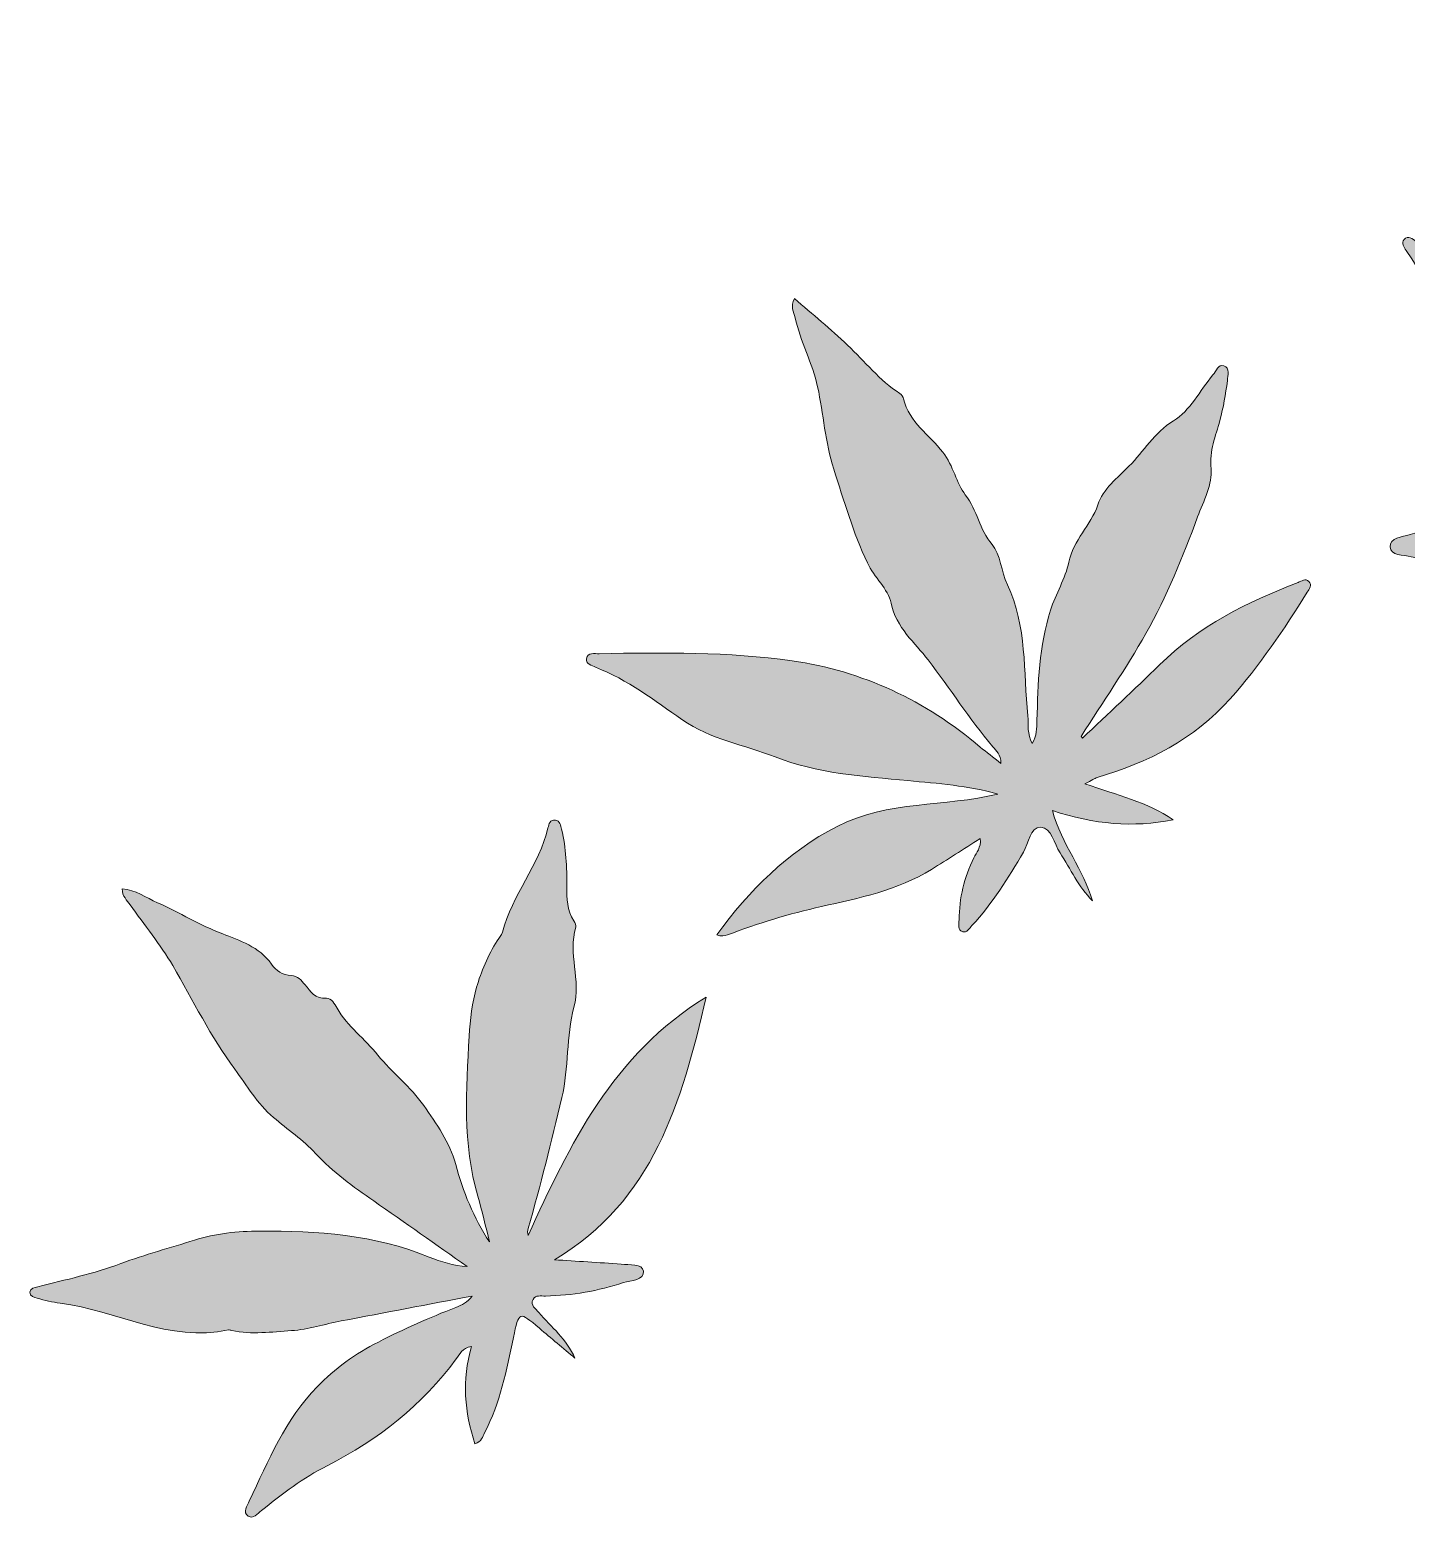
# Model space of a CAD drawing. Extents: x 432 to 1568, y -1563 to -437.
# Drawn here: x 492.8 to 898.6, y -875.9 to -436.8 of the extents above; entities that cross this region are included whole.
import ezdxf

# ---------------------------------------------------------------- set-up
doc = ezdxf.new("R2010")
doc.units = 0
doc.header["$MEASUREMENT"] = 0
doc.layers.add('katman 1', color=7, linetype='Continuous')

# ---------------------------------------------------------------- blocks, each defined once
blk = doc.blocks.new('block 2')
at = {"layer": 'katman 1', "true_color": 0x0a9800}
h = blk.add_hatch(color=94, dxfattribs=at)
h.dxf.hatch_style = 2
edge = h.paths.add_edge_path()
edge.add_spline(control_points=[(1004.9, -436.83), (1006, -442.9), (1008.35, -448.7), (1009.54, -454.63), (1010.82, -461.01), (1013.95, -466.68), (1015.18, -473.17), (1016.21, -478.63), (1014.99, -485.22), (1019.13, -490.12), (1019.41, -490.46), (1019.59, -491.13), (1019.47, -491.54), (1017.54, -498.37), (1020.35, -505.14), (1020.05, -512.06), (1019.81, -517.76), (1018.49, -523.47), (1018.56, -529.32), (1018.76, -544.18), (1013.52, -557.97), (1006.88, -571.18), (1004.44, -576.04), (1002.33, -581.06), (1000.06, -586.01), (1000.42, -586.22), (1000.77, -586.42), (1001.13, -586.63), (1003.34, -583.3), (1005.64, -580.03), (1007.73, -576.63), (1011.84, -569.94), (1016.1, -563.27), (1021.66, -557.77), (1031.18, -548.36), (1041.22, -539.21), (1053.37, -533.5), (1062.68, -529.13), (1072.42, -525.39), (1082.71, -523.23), (1088.8, -521.95), (1094.86, -519.8), (1100.55, -516.95), (1102.24, -516.1), (1104.02, -515), (1106.49, -515.83), (1105.45, -518.82), (1103.43, -520.76), (1101.57, -522.84), (1096.37, -528.65), (1090.33, -533.78), (1086.85, -540.99), (1086.64, -541.43), (1086.32, -541.87), (1085.93, -542.15), (1077.44, -548.29), (1070.3, -555.98), (1061.91, -562.37), (1046.2, -574.33), (1029.11, -583.52), (1011.59, -592.19), (1011.16, -592.4), (1010.72, -592.58), (1010.89, -593.75), (1017.66, -591.56), (1024.41, -589.36), (1031.18, -587.2), (1051.27, -580.79), (1071.72, -580.1), (1092.4, -583.37), (1093.59, -583.56), (1095.53, -583.1), (1095.69, -584.86), (1095.82, -586.36), (1094.02, -586.73), (1092.89, -587.32), (1079.65, -594.31), (1066.3, -601.31), (1051.81, -605.1), (1039.81, -608.24), (1027.41, -607.7), (1015.25, -604.62), (1013.44, -604.16), (1010.82, -602.49), (1009.82, -604.33), (1008.8, -606.23), (1011.64, -607.49), (1013.04, -608.74), (1016.93, -612.19), (1020.28, -616.11), (1023.26, -620.33), (1024.35, -621.88), (1026.37, -623.8), (1024.77, -625.59), (1023.33, -627.2), (1021.41, -625.26), (1019.86, -624.48), (1012.96, -621.01), (1006.8, -616.52), (1001.26, -611.14), (999.91, -609.83), (998.76, -607.12), (996.64, -608), (994.35, -608.96), (995.28, -611.82), (995.11, -613.89), (994.6, -620.16), (994.18, -626.42), (992.58, -632.67), (992.58, -626.55), (992.75, -620.42), (992.54, -614.31), (992.28, -607.04), (991.77, -606.86), (985.84, -610.61), (977.67, -615.79), (969.39, -620.76), (960.19, -623.97), (958.85, -624.43), (957.18, -625.62), (956, -624.31), (954.54, -622.69), (956.22, -621.22), (957.09, -619.93), (960.39, -615.07), (964.43, -610.89), (969.07, -607.29), (970.35, -606.3), (972.04, -605.7), (972.58, -603.79), (970.83, -602.42), (968.76, -602.99), (966.86, -602.92), (957.38, -602.59), (947.89, -602.19), (938.41, -602.15), (933.87, -602.13), (929.89, -599.98), (926.16, -598.39), (917.69, -594.79), (908.72, -594.32), (900.05, -592.15), (897.74, -591.57), (893.95, -591.89), (893.79, -589.27), (893.63, -586.59), (897.41, -586.3), (899.69, -585.65), (907.19, -583.49), (914.7, -581.22), (922.35, -579.7), (938.2, -576.54), (953, -580.93), (967.45, -586.97), (972.63, -589.13), (977.75, -591.45), (983.69, -594.05), (983.08, -592.82), (983, -592.32), (982.71, -592.11), (969.12, -581.92), (955.41, -571.9), (941.97, -561.52), (937.33, -557.93), (932.7, -554.05), (929.68, -548.86), (928.08, -546.12), (925.26, -544.93), (923.27, -542.68), (912.54, -530.56), (907.79, -514.87), (898.54, -501.89), (897.88, -500.97), (897.1, -499.65), (897.94, -498.67), (899.12, -497.31), (900.47, -498.53), (901.47, -499.21), (914.42, -507.99), (929.12, -513.88), (941.8, -522.99), (951.79, -530.17), (962.26, -537.26), (969.2, -547.76), (975.77, -557.73), (982.38, -567.76), (986.72, -579.02), (987.54, -581.15), (988.67, -583.15), (990.73, -584.97), (989.99, -579.01), (989.29, -573.04), (988.5, -567.09), (987.18, -557.19), (984.66, -547.28), (984.84, -537.41), (984.96, -530.28), (983.76, -523.28), (984.05, -516.09), (984.51, -504.86), (989.2, -494.72), (989.94, -483.82), (990.51, -475.53), (995.68, -468.9), (997.2, -461.07), (998.78, -452.91), (999.65, -444.6), (1002.9, -436.83), (1003.57, -436.83), (1004.24, -436.83), (1004.9, -436.83)], knot_values=[0, 0, 0, 0, 1, 1, 1, 2, 2, 2, 3, 3, 3, 4, 4, 4, 5, 5, 5, 6, 6, 6, 7, 7, 7, 8, 8, 8, 9, 9, 9, 10, 10, 10, 11, 11, 11, 12, 12, 12, 13, 13, 13, 14, 14, 14, 15, 15, 15, 16, 16, 16, 17, 17, 17, 18, 18, 18, 19, 19, 19, 20, 20, 20, 21, 21, 21, 22, 22, 22, 23, 23, 23, 24, 24, 24, 25, 25, 25, 26, 26, 26, 27, 27, 27, 28, 28, 28, 29, 29, 29, 30, 30, 30, 31, 31, 31, 32, 32, 32, 33, 33, 33, 34, 34, 34, 35, 35, 35, 36, 36, 36, 37, 37, 37, 38, 38, 38, 39, 39, 39, 40, 40, 40, 41, 41, 41, 42, 42, 42, 43, 43, 43, 44, 44, 44, 45, 45, 45, 46, 46, 46, 47, 47, 47, 48, 48, 48, 49, 49, 49, 50, 50, 50, 51, 51, 51, 52, 52, 52, 53, 53, 53, 54, 54, 54, 55, 55, 55, 56, 56, 56, 57, 57, 57, 58, 58, 58, 59, 59, 59, 60, 60, 60, 61, 61, 61, 62, 62, 62, 63, 63, 63, 64, 64, 64, 65, 65, 65, 66, 66, 66, 67, 67, 67, 68, 68, 68, 69, 69, 69, 70, 70, 70, 70], degree=3, periodic=1)
h = blk.add_hatch(color=94, dxfattribs=at)
h.dxf.hatch_style = 2
edge = h.paths.add_edge_path()
edge.add_spline(control_points=[(803.13, -645.67), (810.7, -638.47), (818.36, -631.36), (825.83, -624.04), (837.48, -612.62), (851.63, -605.48), (866.66, -599.78), (867.67, -599.39), (868.88, -598.42), (869.89, -599.46), (870.91, -600.52), (870, -601.68), (869.4, -602.62), (862.53, -613.59), (855.36, -624.27), (846.68, -634.02), (835.95, -646.06), (822.44, -652.76), (807.45, -657.29), (806.68, -657.52), (805.99, -658.02), (803.86, -659.11), (813.36, -662.49), (822.21, -664.49), (829.82, -669.7), (818.08, -672.09), (806.54, -671.08), (794.24, -666.99), (797.11, -677.11), (803.45, -684.49), (806.04, -693.57), (801.95, -689.47), (799.6, -684.22), (796.51, -679.46), (794.75, -676.75), (794.07, -672), (790.8, -671.93), (787.65, -671.87), (787.25, -676.62), (785.7, -679.26), (781.23, -686.89), (776.62, -694.4), (770.54, -700.9), (769.77, -701.72), (769.04, -703.11), (767.8, -702.72), (766.13, -702.2), (766.73, -700.47), (766.74, -699.25), (766.78, -692.82), (768.25, -686.72), (771.09, -680.94), (771.86, -679.36), (773.25, -677.98), (772.99, -675.25), (768, -678.44), (763.28, -681.42), (758.6, -684.33), (748.58, -690.58), (737.25, -692.76), (726.16, -695.29), (716.69, -697.44), (707.52, -700.2), (698.5, -703.67), (697.63, -704.01), (696.67, -704.11), (695.28, -703.68), (704.92, -690.54), (716, -679.28), (730.81, -671.67), (745.79, -663.98), (762.48, -665.99), (778.16, -662.13), (769.42, -659.67), (760.51, -659.02), (751.67, -658.17), (738.39, -656.9), (724.72, -656.04), (712.54, -651.2), (703.48, -647.59), (693.57, -646.15), (685.05, -640.18), (677.02, -634.55), (668.96, -628.42), (659.58, -624.75), (658.42, -624.3), (656.6, -623.69), (656.87, -622.22), (657.21, -620.33), (659.26, -620.78), (660.65, -620.76), (679.64, -620.42), (698.73, -620.19), (717.49, -622.85), (738.22, -625.79), (756.87, -634.59), (772.99, -648.27), (774.83, -649.83), (776.78, -651.27), (779.09, -653.08), (779.02, -650.5), (777.66, -649.38), (776.65, -648.18), (769.82, -640.03), (764.11, -631.01), (757.62, -622.59), (753.75, -617.57), (748.23, -613.1), (746.7, -605.84), (745.82, -601.64), (741.73, -598.27), (739.7, -593.98), (735.47, -585.04), (732.82, -575.62), (729.79, -566.31), (727.23, -558.42), (726.79, -550.09), (725.03, -542.09), (723.52, -535.2), (719.98, -528.73), (718.37, -521.73), (717.98, -520.02), (716.92, -518.35), (718.22, -516.06), (723.52, -520.69), (728.86, -525.06), (733.85, -529.79), (738.93, -534.6), (743.3, -540.17), (749.24, -544.06), (749.76, -544.4), (750.25, -545.06), (750.38, -545.65), (751.94, -552.5), (758.01, -556.33), (761.94, -561.36), (765.16, -565.49), (765.87, -570.39), (768.58, -573.93), (772.08, -578.48), (772.74, -584.15), (776.47, -588.55), (779.04, -591.58), (779.1, -596.5), (780.97, -600.41), (786.83, -612.65), (785.66, -626.08), (787, -639.08), (787.27, -641.67), (786.69, -644.4), (788.31, -647.24), (789.7, -644.95), (789.66, -642.69), (789.71, -640.47), (789.94, -629.49), (790.35, -618.5), (793.68, -607.92), (795.2, -603.1), (798.12, -598.64), (799.1, -593.75), (800.42, -587.21), (805.59, -582.98), (807.64, -576.88), (809.18, -572.27), (813.48, -568.8), (816.83, -565.48), (821.22, -561.15), (824.2, -555.61), (829.94, -552.12), (834.77, -549.19), (837.72, -543.17), (841.58, -538.59), (842.5, -537.5), (843.22, -535.36), (844.76, -535.85), (846.71, -536.48), (846.02, -538.75), (845.83, -540.27), (845.32, -544.22), (844.67, -548.14), (843.64, -552.03), (842.41, -556.64), (840.44, -560.83), (841.05, -566.28), (841.52, -570.55), (838.79, -575.83), (837.07, -580.42), (832.69, -592.16), (828.04, -603.89), (821.83, -614.79), (815.93, -625.17), (809.14, -635.04), (802.74, -645.13), (802.87, -645.31), (803, -645.49), (803.13, -645.67)], knot_values=[0, 0, 0, 0, 1, 1, 1, 2, 2, 2, 3, 3, 3, 4, 4, 4, 5, 5, 5, 6, 6, 6, 7, 7, 7, 8, 8, 8, 9, 9, 9, 10, 10, 10, 11, 11, 11, 12, 12, 12, 13, 13, 13, 14, 14, 14, 15, 15, 15, 16, 16, 16, 17, 17, 17, 18, 18, 18, 19, 19, 19, 20, 20, 20, 21, 21, 21, 22, 22, 22, 23, 23, 23, 24, 24, 24, 25, 25, 25, 26, 26, 26, 27, 27, 27, 28, 28, 28, 29, 29, 29, 30, 30, 30, 31, 31, 31, 32, 32, 32, 33, 33, 33, 34, 34, 34, 35, 35, 35, 36, 36, 36, 37, 37, 37, 38, 38, 38, 39, 39, 39, 40, 40, 40, 41, 41, 41, 42, 42, 42, 43, 43, 43, 44, 44, 44, 45, 45, 45, 46, 46, 46, 47, 47, 47, 48, 48, 48, 49, 49, 49, 50, 50, 50, 51, 51, 51, 52, 52, 52, 53, 53, 53, 54, 54, 54, 55, 55, 55, 56, 56, 56, 57, 57, 57, 58, 58, 58, 59, 59, 59, 60, 60, 60, 61, 61, 61, 62, 62, 62, 63, 63, 63, 64, 64, 64, 65, 65, 65, 65], degree=3, periodic=1)
h = blk.add_hatch(color=94, dxfattribs=at)
h.dxf.hatch_style = 2
edge = h.paths.add_edge_path()
edge.add_spline(control_points=[(647.42, -799.42), (653.99, -799.85), (660.56, -800.2), (667.12, -800.75), (669.5, -800.95), (673.4, -800.5), (673.68, -802.79), (674.01, -805.59), (670.02, -805.39), (667.83, -806.12), (660.38, -808.64), (652.67, -809.94), (644.79, -810.12), (643.5, -810.14), (641.86, -809.72), (641.14, -811.12), (640.28, -812.81), (641.87, -813.85), (642.8, -814.93), (646.52, -819.25), (651.06, -822.87), (653.5, -828.42), (650, -825.48), (646.48, -822.57), (643.01, -819.61), (637.03, -814.51), (636.96, -814.54), (635.34, -822.35), (633.35, -831.97), (631.47, -841.64), (626.82, -850.46), (626.22, -851.58), (625.99, -853.05), (623.99, -853.65), (621.01, -844.33), (620, -834.99), (623.01, -824.99), (620.19, -825.46), (619.51, -827.29), (618.52, -828.62), (608.39, -842.24), (595.52, -852.53), (580.43, -860.15), (573.41, -863.71), (567.14, -868.4), (561.07, -873.38), (559.94, -874.31), (558.56, -875.9), (557.19, -874.99), (555.37, -873.78), (556.85, -871.94), (557.49, -870.56), (563.02, -858.64), (568.24, -846.43), (577.49, -836.85), (582.66, -831.5), (588.78, -827.1), (595.55, -823.67), (602.99, -819.91), (610.54, -816.44), (618.35, -813.5), (620.13, -812.82), (621.84, -811.95), (623.2, -810.12), (610.34, -812.56), (597.47, -814.98), (584.61, -817.45), (579.71, -818.39), (574.86, -819.98), (569.92, -820.3), (564.09, -820.68), (558.19, -821.52), (552.33, -820.28), (552, -820.22), (551.65, -820.02), (551.36, -820.09), (533.79, -823.96), (518.36, -814.34), (501.74, -812.21), (499.44, -811.92), (497.16, -811.34), (494.92, -810.74), (494.04, -810.5), (492.77, -810.22), (492.83, -808.98), (492.89, -807.73), (494.17, -807.68), (495.1, -807.43), (503.3, -805.25), (511.62, -803.56), (519.6, -800.56), (526.73, -797.88), (534.11, -795.91), (541.36, -793.62), (547.43, -791.69), (554.1, -790.98), (560.5, -790.96), (577.53, -790.89), (594.47, -792), (610.53, -798.63), (614.02, -800.07), (617.67, -801.1), (621.73, -801.45), (612.55, -794.98), (603.39, -788.49), (594.17, -782.08), (588.09, -777.85), (582.11, -773.61), (577.03, -768.09), (573.35, -764.11), (568.74, -760.99), (564.6, -757.46), (559.78, -753.34), (556.79, -748.09), (553.22, -743.26), (546.14, -733.69), (540.89, -722.94), (534.9, -712.67), (531.3, -706.5), (526.56, -700.72), (522.35, -694.76), (521.42, -693.44), (520.05, -692.31), (519.97, -690.07), (523.98, -690.34), (527.07, -692.69), (530.44, -694.18), (536.92, -697.05), (542.91, -700.79), (549.65, -703.37), (554.44, -705.2), (560.5, -707.19), (564.02, -712.23), (565.35, -714.13), (567.26, -715.55), (569.86, -715.64), (571.69, -715.7), (572.85, -717.01), (573.89, -718.32), (575.54, -720.39), (576.89, -722.61), (580.21, -722.32), (581.72, -722.19), (582.6, -724.01), (583.34, -725.29), (586.46, -730.65), (591.55, -734.31), (595.39, -739.09), (599.54, -744.25), (605.08, -748.41), (608.93, -753.95), (612.68, -759.36), (616.53, -764.66), (618.34, -771.32), (620.5, -779.31), (623.57, -787.06), (628.32, -794.18), (627.17, -789.67), (626.15, -785.12), (624.85, -780.66), (620.31, -765.14), (621.43, -749.28), (622.3, -733.5), (622.56, -728.67), (623.27, -723.44), (624.51, -719.08), (625.76, -714.63), (627.82, -709.63), (630.59, -705.38), (631.13, -704.55), (631.86, -703.75), (632.1, -702.83), (634.94, -691.86), (642.96, -683.15), (645.54, -672.07), (645.8, -670.97), (646.18, -669.61), (647.71, -669.82), (649.12, -670.01), (649.29, -671.43), (649.55, -672.52), (650.9, -678.06), (651.1, -683.72), (651.12, -689.39), (651.13, -692.9), (651.04, -696.42), (653.15, -699.52), (653.5, -700.05), (653.89, -700.86), (653.73, -701.38), (651.39, -709.16), (655.36, -716.95), (653.2, -724.96), (650.88, -733.58), (651.69, -742.79), (649.62, -751.63), (646.58, -764.58), (643.34, -777.46), (639.7, -790.25), (639.53, -790.84), (639.46, -791.45), (639.69, -792.25), (651.99, -765.42), (664.6, -738.9), (692.18, -721.96), (684.93, -753.01), (676.69, -782.03), (647.42, -799.42)], knot_values=[0, 0, 0, 0, 1, 1, 1, 2, 2, 2, 3, 3, 3, 4, 4, 4, 5, 5, 5, 6, 6, 6, 7, 7, 7, 8, 8, 8, 9, 9, 9, 10, 10, 10, 11, 11, 11, 12, 12, 12, 13, 13, 13, 14, 14, 14, 15, 15, 15, 16, 16, 16, 17, 17, 17, 18, 18, 18, 19, 19, 19, 20, 20, 20, 21, 21, 21, 22, 22, 22, 23, 23, 23, 24, 24, 24, 25, 25, 25, 26, 26, 26, 27, 27, 27, 28, 28, 28, 29, 29, 29, 30, 30, 30, 31, 31, 31, 32, 32, 32, 33, 33, 33, 34, 34, 34, 35, 35, 35, 36, 36, 36, 37, 37, 37, 38, 38, 38, 39, 39, 39, 40, 40, 40, 41, 41, 41, 42, 42, 42, 43, 43, 43, 44, 44, 44, 45, 45, 45, 46, 46, 46, 47, 47, 47, 48, 48, 48, 49, 49, 49, 50, 50, 50, 51, 51, 51, 52, 52, 52, 53, 53, 53, 54, 54, 54, 55, 55, 55, 56, 56, 56, 57, 57, 57, 58, 58, 58, 59, 59, 59, 60, 60, 60, 61, 61, 61, 62, 62, 62, 63, 63, 63, 64, 64, 64, 65, 65, 65, 66, 66, 66, 67, 67, 67, 68, 68, 68, 69, 69, 69, 69], degree=3, periodic=1)
at = {"layer": 'katman 1', "lineweight": 0}
for points, knots in [([(1004.9, -436.83), (1006, -442.9), (1008.35, -448.7), (1009.54, -454.63), (1010.82, -461.01), (1013.95, -466.68), (1015.18, -473.17), (1016.21, -478.63), (1014.99, -485.22), (1019.13, -490.12), (1019.41, -490.46), (1019.59, -491.13), (1019.47, -491.54), (1017.54, -498.37), (1020.35, -505.14), (1020.05, -512.06), (1019.81, -517.76), (1018.49, -523.47), (1018.56, -529.32), (1018.76, -544.18), (1013.52, -557.97), (1006.88, -571.18), (1004.44, -576.04), (1002.33, -581.06), (1000.06, -586.01), (1000.42, -586.22), (1000.77, -586.42), (1001.13, -586.63), (1003.34, -583.3), (1005.64, -580.03), (1007.73, -576.63), (1011.84, -569.94), (1016.1, -563.27), (1021.66, -557.77), (1031.18, -548.36), (1041.22, -539.21), (1053.37, -533.5), (1062.68, -529.13), (1072.42, -525.39), (1082.71, -523.23), (1088.8, -521.95), (1094.86, -519.8), (1100.55, -516.95), (1102.24, -516.1), (1104.02, -515), (1106.49, -515.83), (1105.45, -518.82), (1103.43, -520.76), (1101.57, -522.84), (1096.37, -528.65), (1090.33, -533.78), (1086.85, -540.99), (1086.64, -541.43), (1086.32, -541.87), (1085.93, -542.15), (1077.44, -548.29), (1070.3, -555.98), (1061.91, -562.37), (1046.2, -574.33), (1029.11, -583.52), (1011.59, -592.19), (1011.16, -592.4), (1010.72, -592.58), (1010.89, -593.75), (1017.66, -591.56), (1024.41, -589.36), (1031.18, -587.2), (1051.27, -580.79), (1071.72, -580.1), (1092.4, -583.37), (1093.59, -583.56), (1095.53, -583.1), (1095.69, -584.86), (1095.82, -586.36), (1094.02, -586.73), (1092.89, -587.32), (1079.65, -594.31), (1066.3, -601.31), (1051.81, -605.1), (1039.81, -608.24), (1027.41, -607.7), (1015.25, -604.62), (1013.44, -604.16), (1010.82, -602.49), (1009.82, -604.33), (1008.8, -606.23), (1011.64, -607.49), (1013.04, -608.74), (1016.93, -612.19), (1020.28, -616.11), (1023.26, -620.33), (1024.35, -621.88), (1026.37, -623.8), (1024.77, -625.59), (1023.33, -627.2), (1021.41, -625.26), (1019.86, -624.48), (1012.96, -621.01), (1006.8, -616.52), (1001.26, -611.14), (999.91, -609.83), (998.76, -607.12), (996.64, -608), (994.35, -608.96), (995.28, -611.82), (995.11, -613.89), (994.6, -620.16), (994.18, -626.42), (992.58, -632.67), (992.58, -626.55), (992.75, -620.42), (992.54, -614.31), (992.28, -607.04), (991.77, -606.86), (985.84, -610.61), (977.67, -615.79), (969.39, -620.76), (960.19, -623.97), (958.85, -624.43), (957.18, -625.62), (956, -624.31), (954.54, -622.69), (956.22, -621.22), (957.09, -619.93), (960.39, -615.07), (964.43, -610.89), (969.07, -607.29), (970.35, -606.3), (972.04, -605.7), (972.58, -603.79), (970.83, -602.42), (968.76, -602.99), (966.86, -602.92), (957.38, -602.59), (947.89, -602.19), (938.41, -602.15), (933.87, -602.13), (929.89, -599.98), (926.16, -598.39), (917.69, -594.79), (908.72, -594.32), (900.05, -592.15), (897.74, -591.57), (893.95, -591.89), (893.79, -589.27), (893.63, -586.59), (897.41, -586.3), (899.69, -585.65), (907.19, -583.49), (914.7, -581.22), (922.35, -579.7), (938.2, -576.54), (953, -580.93), (967.45, -586.97), (972.63, -589.13), (977.75, -591.45), (983.69, -594.05), (983.08, -592.82), (983, -592.32), (982.71, -592.11), (969.12, -581.92), (955.41, -571.9), (941.97, -561.52), (937.33, -557.93), (932.7, -554.05), (929.68, -548.86), (928.08, -546.12), (925.26, -544.93), (923.27, -542.68), (912.54, -530.56), (907.79, -514.87), (898.54, -501.89), (897.88, -500.97), (897.1, -499.65), (897.94, -498.67), (899.12, -497.31), (900.47, -498.53), (901.47, -499.21), (914.42, -507.99), (929.12, -513.88), (941.8, -522.99), (951.79, -530.17), (962.26, -537.26), (969.2, -547.76), (975.77, -557.73), (982.38, -567.76), (986.72, -579.02), (987.54, -581.15), (988.67, -583.15), (990.73, -584.97), (989.99, -579.01), (989.29, -573.04), (988.5, -567.09), (987.18, -557.19), (984.66, -547.28), (984.84, -537.41), (984.96, -530.28), (983.76, -523.28), (984.05, -516.09), (984.51, -504.86), (989.2, -494.72), (989.94, -483.82), (990.51, -475.53), (995.68, -468.9), (997.2, -461.07), (998.78, -452.91), (999.65, -444.6), (1002.9, -436.83), (1003.57, -436.83), (1004.24, -436.83), (1004.9, -436.83)], [0, 0, 0, 0, 1, 1, 1, 2, 2, 2, 3, 3, 3, 4, 4, 4, 5, 5, 5, 6, 6, 6, 7, 7, 7, 8, 8, 8, 9, 9, 9, 10, 10, 10, 11, 11, 11, 12, 12, 12, 13, 13, 13, 14, 14, 14, 15, 15, 15, 16, 16, 16, 17, 17, 17, 18, 18, 18, 19, 19, 19, 20, 20, 20, 21, 21, 21, 22, 22, 22, 23, 23, 23, 24, 24, 24, 25, 25, 25, 26, 26, 26, 27, 27, 27, 28, 28, 28, 29, 29, 29, 30, 30, 30, 31, 31, 31, 32, 32, 32, 33, 33, 33, 34, 34, 34, 35, 35, 35, 36, 36, 36, 37, 37, 37, 38, 38, 38, 39, 39, 39, 40, 40, 40, 41, 41, 41, 42, 42, 42, 43, 43, 43, 44, 44, 44, 45, 45, 45, 46, 46, 46, 47, 47, 47, 48, 48, 48, 49, 49, 49, 50, 50, 50, 51, 51, 51, 52, 52, 52, 53, 53, 53, 54, 54, 54, 55, 55, 55, 56, 56, 56, 57, 57, 57, 58, 58, 58, 59, 59, 59, 60, 60, 60, 61, 61, 61, 62, 62, 62, 63, 63, 63, 64, 64, 64, 65, 65, 65, 66, 66, 66, 67, 67, 67, 68, 68, 68, 69, 69, 69, 70, 70, 70, 70]), ([(803.13, -645.67), (810.7, -638.47), (818.36, -631.36), (825.83, -624.04), (837.48, -612.62), (851.63, -605.48), (866.66, -599.78), (867.67, -599.39), (868.88, -598.42), (869.89, -599.46), (870.91, -600.52), (870, -601.68), (869.4, -602.62), (862.53, -613.59), (855.36, -624.27), (846.68, -634.02), (835.95, -646.06), (822.44, -652.76), (807.45, -657.29), (806.68, -657.52), (805.99, -658.02), (803.86, -659.11), (813.36, -662.49), (822.21, -664.49), (829.82, -669.7), (818.08, -672.09), (806.54, -671.08), (794.24, -666.99), (797.11, -677.11), (803.45, -684.49), (806.04, -693.57), (801.95, -689.47), (799.6, -684.22), (796.51, -679.46), (794.75, -676.75), (794.07, -672), (790.8, -671.93), (787.65, -671.87), (787.25, -676.62), (785.7, -679.26), (781.23, -686.89), (776.62, -694.4), (770.54, -700.9), (769.77, -701.72), (769.04, -703.11), (767.8, -702.72), (766.13, -702.2), (766.73, -700.47), (766.74, -699.25), (766.78, -692.82), (768.25, -686.72), (771.09, -680.94), (771.86, -679.36), (773.25, -677.98), (772.99, -675.25), (768, -678.44), (763.28, -681.42), (758.6, -684.33), (748.58, -690.58), (737.25, -692.76), (726.16, -695.29), (716.69, -697.44), (707.52, -700.2), (698.5, -703.67), (697.63, -704.01), (696.67, -704.11), (695.28, -703.68), (704.92, -690.54), (716, -679.28), (730.81, -671.67), (745.79, -663.98), (762.48, -665.99), (778.16, -662.13), (769.42, -659.67), (760.51, -659.02), (751.67, -658.17), (738.39, -656.9), (724.72, -656.04), (712.54, -651.2), (703.48, -647.59), (693.57, -646.15), (685.05, -640.18), (677.02, -634.55), (668.96, -628.42), (659.58, -624.75), (658.42, -624.3), (656.6, -623.69), (656.87, -622.22), (657.21, -620.33), (659.26, -620.78), (660.65, -620.76), (679.64, -620.42), (698.73, -620.19), (717.49, -622.85), (738.22, -625.79), (756.87, -634.59), (772.99, -648.27), (774.83, -649.83), (776.78, -651.27), (779.09, -653.08), (779.02, -650.5), (777.66, -649.38), (776.65, -648.18), (769.82, -640.03), (764.11, -631.01), (757.62, -622.59), (753.75, -617.57), (748.23, -613.1), (746.7, -605.84), (745.82, -601.64), (741.73, -598.27), (739.7, -593.98), (735.47, -585.04), (732.82, -575.62), (729.79, -566.31), (727.23, -558.42), (726.79, -550.09), (725.03, -542.09), (723.52, -535.2), (719.98, -528.73), (718.37, -521.73), (717.98, -520.02), (716.92, -518.35), (718.22, -516.06), (723.52, -520.69), (728.86, -525.06), (733.85, -529.79), (738.93, -534.6), (743.3, -540.17), (749.24, -544.06), (749.76, -544.4), (750.25, -545.06), (750.38, -545.65), (751.94, -552.5), (758.01, -556.33), (761.94, -561.36), (765.16, -565.49), (765.87, -570.39), (768.58, -573.93), (772.08, -578.48), (772.74, -584.15), (776.47, -588.55), (779.04, -591.58), (779.1, -596.5), (780.97, -600.41), (786.83, -612.65), (785.66, -626.08), (787, -639.08), (787.27, -641.67), (786.69, -644.4), (788.31, -647.24), (789.7, -644.95), (789.66, -642.69), (789.71, -640.47), (789.94, -629.49), (790.35, -618.5), (793.68, -607.92), (795.2, -603.1), (798.12, -598.64), (799.1, -593.75), (800.42, -587.21), (805.59, -582.98), (807.64, -576.88), (809.18, -572.27), (813.48, -568.8), (816.83, -565.48), (821.22, -561.15), (824.2, -555.61), (829.94, -552.12), (834.77, -549.19), (837.72, -543.17), (841.58, -538.59), (842.5, -537.5), (843.22, -535.36), (844.76, -535.85), (846.71, -536.48), (846.02, -538.75), (845.83, -540.27), (845.32, -544.22), (844.67, -548.14), (843.64, -552.03), (842.41, -556.64), (840.44, -560.83), (841.05, -566.28), (841.52, -570.55), (838.79, -575.83), (837.07, -580.42), (832.69, -592.16), (828.04, -603.89), (821.83, -614.79), (815.93, -625.17), (809.14, -635.04), (802.74, -645.13), (802.87, -645.31), (803, -645.49), (803.13, -645.67)], [0, 0, 0, 0, 1, 1, 1, 2, 2, 2, 3, 3, 3, 4, 4, 4, 5, 5, 5, 6, 6, 6, 7, 7, 7, 8, 8, 8, 9, 9, 9, 10, 10, 10, 11, 11, 11, 12, 12, 12, 13, 13, 13, 14, 14, 14, 15, 15, 15, 16, 16, 16, 17, 17, 17, 18, 18, 18, 19, 19, 19, 20, 20, 20, 21, 21, 21, 22, 22, 22, 23, 23, 23, 24, 24, 24, 25, 25, 25, 26, 26, 26, 27, 27, 27, 28, 28, 28, 29, 29, 29, 30, 30, 30, 31, 31, 31, 32, 32, 32, 33, 33, 33, 34, 34, 34, 35, 35, 35, 36, 36, 36, 37, 37, 37, 38, 38, 38, 39, 39, 39, 40, 40, 40, 41, 41, 41, 42, 42, 42, 43, 43, 43, 44, 44, 44, 45, 45, 45, 46, 46, 46, 47, 47, 47, 48, 48, 48, 49, 49, 49, 50, 50, 50, 51, 51, 51, 52, 52, 52, 53, 53, 53, 54, 54, 54, 55, 55, 55, 56, 56, 56, 57, 57, 57, 58, 58, 58, 59, 59, 59, 60, 60, 60, 61, 61, 61, 62, 62, 62, 63, 63, 63, 64, 64, 64, 65, 65, 65, 65]), ([(647.42, -799.42), (653.99, -799.85), (660.56, -800.2), (667.12, -800.75), (669.5, -800.95), (673.4, -800.5), (673.68, -802.79), (674.01, -805.59), (670.02, -805.39), (667.83, -806.12), (660.38, -808.64), (652.67, -809.94), (644.79, -810.12), (643.5, -810.14), (641.86, -809.72), (641.14, -811.12), (640.28, -812.81), (641.87, -813.85), (642.8, -814.93), (646.52, -819.25), (651.06, -822.87), (653.5, -828.42), (650, -825.48), (646.48, -822.57), (643.01, -819.61), (637.03, -814.51), (636.96, -814.54), (635.34, -822.35), (633.35, -831.97), (631.47, -841.64), (626.82, -850.46), (626.22, -851.58), (625.99, -853.05), (623.99, -853.65), (621.01, -844.33), (620, -834.99), (623.01, -824.99), (620.19, -825.46), (619.51, -827.29), (618.52, -828.62), (608.39, -842.24), (595.52, -852.53), (580.43, -860.15), (573.41, -863.71), (567.14, -868.4), (561.07, -873.38), (559.94, -874.31), (558.56, -875.9), (557.19, -874.99), (555.37, -873.78), (556.85, -871.94), (557.49, -870.56), (563.02, -858.64), (568.24, -846.43), (577.49, -836.85), (582.66, -831.5), (588.78, -827.1), (595.55, -823.67), (602.99, -819.91), (610.54, -816.44), (618.35, -813.5), (620.13, -812.82), (621.84, -811.95), (623.2, -810.12), (610.34, -812.56), (597.47, -814.98), (584.61, -817.45), (579.71, -818.39), (574.86, -819.98), (569.92, -820.3), (564.09, -820.68), (558.19, -821.52), (552.33, -820.28), (552, -820.22), (551.65, -820.02), (551.36, -820.09), (533.79, -823.96), (518.36, -814.34), (501.74, -812.21), (499.44, -811.92), (497.16, -811.34), (494.92, -810.74), (494.04, -810.5), (492.77, -810.22), (492.83, -808.98), (492.89, -807.73), (494.17, -807.68), (495.1, -807.43), (503.3, -805.25), (511.62, -803.56), (519.6, -800.56), (526.73, -797.88), (534.11, -795.91), (541.36, -793.62), (547.43, -791.69), (554.1, -790.98), (560.5, -790.96), (577.53, -790.89), (594.47, -792), (610.53, -798.63), (614.02, -800.07), (617.67, -801.1), (621.73, -801.45), (612.55, -794.98), (603.39, -788.49), (594.17, -782.08), (588.09, -777.85), (582.11, -773.61), (577.03, -768.09), (573.35, -764.11), (568.74, -760.99), (564.6, -757.46), (559.78, -753.34), (556.79, -748.09), (553.22, -743.26), (546.14, -733.69), (540.89, -722.94), (534.9, -712.67), (531.3, -706.5), (526.56, -700.72), (522.35, -694.76), (521.42, -693.44), (520.05, -692.31), (519.97, -690.07), (523.98, -690.34), (527.07, -692.69), (530.44, -694.18), (536.92, -697.05), (542.91, -700.79), (549.65, -703.37), (554.44, -705.2), (560.5, -707.19), (564.02, -712.23), (565.35, -714.13), (567.26, -715.55), (569.86, -715.64), (571.69, -715.7), (572.85, -717.01), (573.89, -718.32), (575.54, -720.39), (576.89, -722.61), (580.21, -722.32), (581.72, -722.19), (582.6, -724.01), (583.34, -725.29), (586.46, -730.65), (591.55, -734.31), (595.39, -739.09), (599.54, -744.25), (605.08, -748.41), (608.93, -753.95), (612.68, -759.36), (616.53, -764.66), (618.34, -771.32), (620.5, -779.31), (623.57, -787.06), (628.32, -794.18), (627.17, -789.67), (626.15, -785.12), (624.85, -780.66), (620.31, -765.14), (621.43, -749.28), (622.3, -733.5), (622.56, -728.67), (623.27, -723.44), (624.51, -719.08), (625.76, -714.63), (627.82, -709.63), (630.59, -705.38), (631.13, -704.55), (631.86, -703.75), (632.1, -702.83), (634.94, -691.86), (642.96, -683.15), (645.54, -672.07), (645.8, -670.97), (646.18, -669.61), (647.71, -669.82), (649.12, -670.01), (649.29, -671.43), (649.55, -672.52), (650.9, -678.06), (651.1, -683.72), (651.12, -689.39), (651.13, -692.9), (651.04, -696.42), (653.15, -699.52), (653.5, -700.05), (653.89, -700.86), (653.73, -701.38), (651.39, -709.16), (655.36, -716.95), (653.2, -724.96), (650.88, -733.58), (651.69, -742.79), (649.62, -751.63), (646.58, -764.58), (643.34, -777.46), (639.7, -790.25), (639.53, -790.84), (639.46, -791.45), (639.69, -792.25), (651.99, -765.42), (664.6, -738.9), (692.18, -721.96), (684.93, -753.01), (676.69, -782.03), (647.42, -799.42)], [0, 0, 0, 0, 1, 1, 1, 2, 2, 2, 3, 3, 3, 4, 4, 4, 5, 5, 5, 6, 6, 6, 7, 7, 7, 8, 8, 8, 9, 9, 9, 10, 10, 10, 11, 11, 11, 12, 12, 12, 13, 13, 13, 14, 14, 14, 15, 15, 15, 16, 16, 16, 17, 17, 17, 18, 18, 18, 19, 19, 19, 20, 20, 20, 21, 21, 21, 22, 22, 22, 23, 23, 23, 24, 24, 24, 25, 25, 25, 26, 26, 26, 27, 27, 27, 28, 28, 28, 29, 29, 29, 30, 30, 30, 31, 31, 31, 32, 32, 32, 33, 33, 33, 34, 34, 34, 35, 35, 35, 36, 36, 36, 37, 37, 37, 38, 38, 38, 39, 39, 39, 40, 40, 40, 41, 41, 41, 42, 42, 42, 43, 43, 43, 44, 44, 44, 45, 45, 45, 46, 46, 46, 47, 47, 47, 48, 48, 48, 49, 49, 49, 50, 50, 50, 51, 51, 51, 52, 52, 52, 53, 53, 53, 54, 54, 54, 55, 55, 55, 56, 56, 56, 57, 57, 57, 58, 58, 58, 59, 59, 59, 60, 60, 60, 61, 61, 61, 62, 62, 62, 63, 63, 63, 64, 64, 64, 65, 65, 65, 66, 66, 66, 67, 67, 67, 68, 68, 68, 69, 69, 69, 69])]:
    blk.add_open_spline(points, degree=3, knots=knots, dxfattribs=at)

msp = doc.modelspace()

# ---------------------------------------------------------------- block references
at = {"layer": 'katman 1'}
msp.add_blockref('block 2', (0, 0), dxfattribs=at)

doc.saveas('drawing.dxf')
